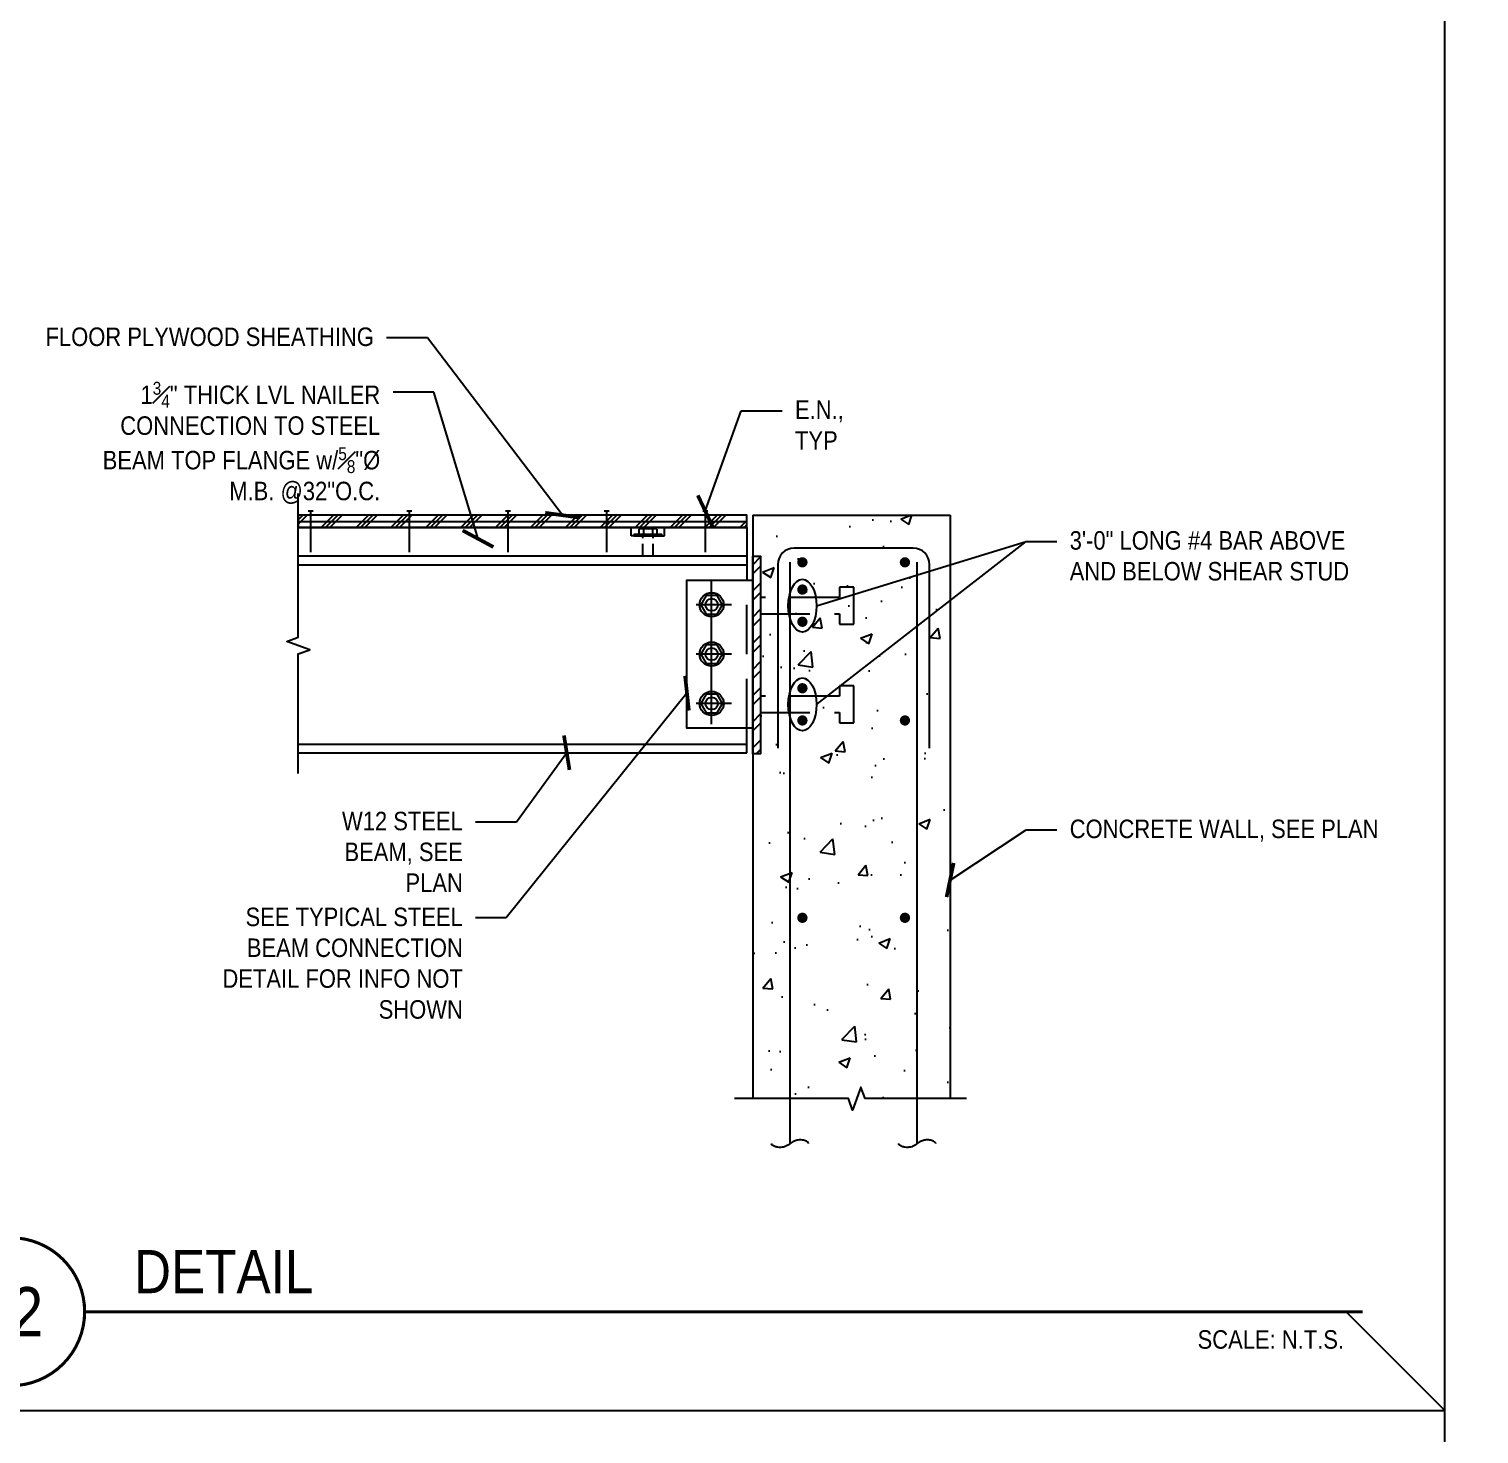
# Model space of a CAD drawing. Header units: inches. Extents: x -16404 to 14624, y -1591 to 16152.
# Drawn here: x -8348.8 to -8260.6, y 8134.6 to 8220 of the extents above; entities that cross this region are included whole.
import ezdxf
from ezdxf import colors
from ezdxf.entities.mleader import LeaderData, LeaderLine
from ezdxf.enums import TextEntityAlignment as Align
from ezdxf.math import Vec2, Vec3

# ---------------------------------------------------------------- set-up
doc = ezdxf.new("R2010")
doc.units = ezdxf.units.IN
doc.header["$LTSCALE"] = 24
doc.header["$MEASUREMENT"] = 0
for name, pattern in [('CENTER2', [1.125, 0.75, -0.125, 0.125, -0.125]), ('DASHED2', [0.375, 0.25, -0.125]), ('HIDDEN2', [0.1875, 0.125, -0.0625]), ('HIDDEN8', [0.04625, 0.03125, -0.015])]:
    doc.linetypes.add(name, pattern=pattern)
doc.layers.get('0').update_dxf_attribs({"linetype": 'CONTINUOUS'})
for name, color, linetype in [('S-ANNO-DIMS', 2, 'CONTINUOUS'), ('S-ANNO-NOTE', 4, 'CONTINUOUS'), ('S-CONC', 4, 'CONTINUOUS'), ('S-NAIL', 2, 'CONTINUOUS'), ('S-REBAR', 7, 'CONTINUOUS'), ('S-SIMPSON', 2, 'CONTINUOUS'), ('S-STEEL', 4, 'CONTINUOUS'), ('S-WOOD', 3, 'CONTINUOUS')]:
    doc.layers.add(name, color=color, linetype=linetype)
doc.layers.add('S-ANNO-GRID-NONPLOT', color=251, linetype='CONTINUOUS', plot=False)
doc.layers.add('S-HATCH1', color=1, linetype='CONTINUOUS', transparency=0.5)
doc.layers.add('S-HATCH2', color=2, linetype='CONTINUOUS', transparency=0.5)
doc.styles.add('Arial', font='arial.ttf', dxfattribs={"width": 0.85})
doc.dimstyles.new('DIM-12$7', dxfattribs={"dimscale": 12, "dimtxt": 0.09375, "dimasz": 0.125, "dimexe": 0.0625, "dimexo": 0.0625, "dimgap": 0.0625, "dimtad": 1, "dimdec": 4, "dimzin": 11, "dimdsep": 46, "dimlunit": 4, "dimtxsty": 'Arial', "dimblk": 'ARCHTICK', "dimcen": 0.125, "dimclrd": 256, "dimclre": 256, "dimclrt": 4, "dimadec": 0, "dimazin": 0, "dimtfac": 0.75, "dimtdec": 4, "dimtofl": 0, "dimtmove": 0, "dimatfit": 3, "dimldrblk": 'ARCHTICK', "dimfxl": 1, "dimfrac": 1, "dimtolj": 1, "dimtzin": 11, "dimarcsym": 0})

# ---------------------------------------------------------------- blocks, each defined once
blk = doc.blocks.new('ZY459')
at = {"layer": 'S-STEEL', "color": 2}
blk.add_lwpolyline([(-0.328, 0.568), (-0.656, 0), (-0.328, -0.568), (0.328, -0.568), (0.656, 0), (0.328, 0.568)], close=True, dxfattribs=at)
for radius in [0.734, 0.375]:
    blk.add_circle((0, 0), radius, dxfattribs=at)
blk = doc.blocks.new('_ARCHTICK')
at = {"color": 0, "linetype": 'ByBlock', "const_width": 0.15}
blk.add_lwpolyline([(-0.5, -0.5), (0.5, 0.5)], dxfattribs=at)
blk = doc.blocks.new('8d')
at = {"color": 3}
blk.add_line((0.154, 0.25), (-0.154, 0.25), dxfattribs=at)
at = {"color": 2}
blk.add_line((0, 0.25), (0, -2.25), dxfattribs=at)
blk = doc.blocks.new('*U283')
at = {"const_width": 0.188}
for points in [[(-4.5, 0, -1), (4.5, 0, 3.732051)], [(-4.5, 0, 1), (4.5, 0, -3.732051)]]:
    blk.add_lwpolyline(points, format="xyb", dxfattribs=at)
blk.add_lwpolyline([(4.5, 0), (82.209, 0)], dxfattribs=at)
blk.add_circle((0, 0), 4.5)
at = {"style": 'Arial', "width": 0.85}
for tag, p in [('DWG_TITLE_1', (7.5, 6.188)), ('DWG_TITLE_2', (7.5, 2.438))]:
    blk.add_attdef(tag, text='', height=2.625, dxfattribs=at).set_placement(p, align=Align.MIDDLE_LEFT)
blk.add_attdef('#', text='', height=3, dxfattribs=at).set_placement((0, 0), align=Align.MIDDLE_CENTER)
blk.add_attdef('SCALE', text='', height=1.125, dxfattribs=at).set_placement((81.084, -1.125), align=Align.TOP_RIGHT)
blk = doc.blocks.new('Se_24x36_DETAILS_GRID')
for p, q in [((23.3023, 23), (31.0697, 23)), ((31.0697, 15.3333), (31.0697, 23)), ((31.0697, 0), (31.0697, 7.6667)), ((23.3023, 0), (31.0697, 0))]:
    blk.add_line(p, q)
at = {"linetype": 'DASHED2', "ltscale": 0.5}
blk.add_line((31.0697, 0), (30.5697, 0.5), dxfattribs=at)

msp = doc.modelspace()

# ---------------------------------------------------------------- hatches: boundary and pattern name
at = {"layer": 'S-HATCH1'}
h = msp.add_hatch(dxfattribs=at)
h.set_pattern_fill('PLAST', color=256, scale=6, angle=45, style=0)
h.set_pattern_definition([(45, (-8334.7345, 8189.6806), (-1.06066, 1.06066), []), (45, (-8334.8671, 8189.8132), (-1.06066, 1.06066), []), (45, (-8334.9997, 8189.9458), (-1.06066, 1.06066), [])])
h.paths.add_polyline_path([(-8332.41621, 8189.68059), (-8305.13339, 8189.68059), (-8305.13339, 8190.43059), (-8332.41621, 8190.43059)])
h = msp.add_hatch(dxfattribs=at)
h.set_pattern_fill('STEEL', color=256, scale=9, style=0)
h.set_pattern_definition([(45, (-5287.4466, 7630.8256), (-0.79549513, 0.79549513), []), (45, (-5287.4466, 7631.3881), (-0.79549513, 0.79549513), [])])
h.paths.add_polyline_path([(-8304.30453, 8187.93059), (-8304.77638, 8187.93059), (-8304.77638, 8175.93059), (-8304.30453, 8175.93059)])
at = {"layer": 'S-HATCH2'}
h = msp.add_hatch(dxfattribs=at)
h.set_pattern_fill('AR-CONC', color=256, style=0)
h.set_pattern_definition([(50, (-9506.6016, 8444.4855), (7.172602, -0.62752), [0.75, -8.25]), (355, (-9506.6016, 8444.4855), (-1.387513, 7.52192), [0.6, -6.6]), (100.4514, (-9506.004, 8444.433), (5.785094, 6.894395), [0.6374, -7.01142]), (46.1842, (-9506.602, 8446.4855), (10.67241, -1.65519), [1.125, -12.375]), (96.6356, (-9505.712, 8446.348), (9.34663, 9.74118), [0.9561, -10.51713]), (351.1842, (-9506.602, 8446.485), (9.34662, 9.74119), [0.9, -9.9]), (21, (-9505.6016, 8445.9855), (5.96907, -4.02619), [0.75, -8.25]), (326, (-9505.6016, 8445.9855), (2.433153, 7.2515), [0.6, -6.6]), (71.4514, (-9505.104, 8445.65), (8.402226, 3.225305), [0.6374, -7.01142]), (37.5, (-9506.6016, 8444.4855), (0.1215986, 3.3289385), [0, -6.52, 0, -6.7, 0, -6.625]), (7.5, (-9506.6016, 8444.4855), (2.630695, 3.944117), [0, -3.82, 0, -6.37, 0, -2.525]), (327.5, (-9508.8316, 8444.4855), (5.3382244, -0.225549), [0, -2.5, 0, -7.8, 0, -10.35]), (317.5, (-9509.8316, 8444.4855), (5.831862, 1.00105), [0, -3.25, 0, -5.18, 0, -7.35])])
h.paths.add_polyline_path([(-8292.77638, 8190.43059), (-8304.77638, 8190.43059), (-8304.77638, 8154.95614), (-8298.45164, 8154.95614), (-8298.19852, 8155.6516), (-8297.94539, 8154.95614), (-8292.77638, 8154.95614)])

# ---------------------------------------------------------------- linework, layer by layer
at = {"layer": 'S-ANNO-DIMS'}
for centre in [(-8301.75958, 8184.92662), (-8301.75958, 8178.92662)]:
    msp.add_ellipse(centre, major_axis=(0, 1.60792), ratio=0.53360574, dxfattribs=at)
at = {"layer": 'S-ANNO-NOTE', "color": 1, "linetype": 'CENTER2'}
for p, q in [((-8306.07014, 8184.98421), (-8308.21119, 8184.98421)), ((-8306.07014, 8181.98421), (-8308.21119, 8181.98421)), ((-8306.07014, 8178.98421), (-8308.21119, 8178.98421))]:
    msp.add_line(p, q, dxfattribs=at)
at = {"layer": 'S-ANNO-NOTE'}
for points in [[(-8332.41621, 8174.73016), (-8332.41621, 8181.99361), (-8331.72076, 8182.24673), (-8333.11167, 8182.75298), (-8332.41621, 8183.00611), (-8332.41621, 8191.7489)], [(-8291.77757, 8154.95614), (-8297.94539, 8154.95614), (-8298.19852, 8155.6516), (-8298.70477, 8154.26069), (-8298.95789, 8154.95614), (-8305.8826, 8154.95614)]]:
    msp.add_lwpolyline(points, dxfattribs=at)
at = {"layer": 'S-ANNO-NOTE', "color": 1, "linetype": 'CENTER2'}
msp.add_lwpolyline([(-8307.27638, 8177.71838), (-8307.27638, 8186.42775)], dxfattribs=at)
at = {"layer": 'S-ANNO-NOTE'}
for points in [[(-8301.38222, 8152.21844, 0.16907551), (-8301.40178, 8152.27464, 0.12420213), (-8301.51543, 8152.3617, 0.05676695), (-8301.7572, 8152.43468, 0.09010704), (-8302.02923, 8152.43468, 0.04190159), (-8302.24531, 8152.37639, 0.09726503), (-8302.50812, 8152.21844, -0.04661822), (-8302.60003, 8152.14973, -0.0337537), (-8302.77093, 8152.06049, -0.09726503), (-8303.07017, 8151.99362, -0.035685), (-8303.25905, 8152.0022, -0.06904861), (-8303.44202, 8152.04982, -0.05613676), (-8303.58882, 8152.13091, -0.25199513), (-8303.63222, 8152.21844, -4.02334231)], [(-8293.64693, 8152.21844, 0.16907551), (-8293.66649, 8152.27464, 0.12420213), (-8293.78014, 8152.3617, 0.05676695), (-8294.02191, 8152.43468, 0.09010704), (-8294.29394, 8152.43468, 0.04190159), (-8294.51002, 8152.37639, 0.09726503), (-8294.77283, 8152.21844, -0.04661822), (-8294.86474, 8152.14973, -0.0337537), (-8295.03564, 8152.06049, -0.09726503), (-8295.33488, 8151.99362, -0.035685), (-8295.52376, 8152.0022, -0.06904861), (-8295.70673, 8152.04982, -0.05613676), (-8295.85353, 8152.13091, -0.25199513), (-8295.89693, 8152.21844, -4.02334231)]]:
    msp.add_lwpolyline(points, format="xyb", dxfattribs=at)
at = {"layer": 'S-CONC'}
for p, q in [((-8304.77638, 8190.43059), (-8304.77638, 8154.95614)), ((-8304.77638, 8190.43059), (-8292.77638, 8190.43059)), ((-8292.77638, 8190.43059), (-8292.77638, 8154.95614))]:
    msp.add_line(p, q, dxfattribs=at)
at = {"layer": 'S-REBAR'}
for p, q in [((-8302.50812, 8152.21844), (-8302.50812, 8187.56605)), ((-8294.77283, 8152.21844), (-8294.77283, 8187.56605))]:
    msp.add_line(p, q, dxfattribs=at)
msp.add_lwpolyline([(-8294.02283, 8176.27008), (-8294.02283, 8187.43059, 0.41421356), (-8295.02283, 8188.43059), (-8302.25812, 8188.43059, 0.41421356), (-8303.25812, 8187.43059), (-8303.25812, 8176.27008)], format="xyb", dxfattribs=at)
at = {"layer": 'S-REBAR', "linetype": 'Continuous', "const_width": 0.30625}
for points in [[(-8301.9175, 8187.56605, 1), (-8301.59875, 8187.56605, 1)], [(-8295.36346, 8187.56605, -1), (-8295.68221, 8187.56605, -1)], [(-8301.9175, 8185.90982, 1), (-8301.59875, 8185.90982, 1)], [(-8301.9175, 8183.95137, -1), (-8301.59875, 8183.95137, -1)], [(-8301.9175, 8179.90982, 1), (-8301.59875, 8179.90982, 1)], [(-8301.9175, 8177.95137, -1), (-8301.59875, 8177.95137, -1)], [(-8295.36346, 8177.95137, -1), (-8295.68221, 8177.95137, -1)], [(-8301.9175, 8165.95137, 1), (-8301.59875, 8165.95137, 1)], [(-8295.36346, 8165.95137, -1), (-8295.68221, 8165.95137, -1)]]:
    msp.add_lwpolyline(points, format="xyb", close=True, dxfattribs=at)
at = {"layer": 'S-SIMPSON', "linetype": 'HIDDEN8'}
for p, q in [((-8312.16139, 8189.18059), (-8312.16139, 8189.68059)), ((-8310.14383, 8189.18059), (-8310.14383, 8189.68059)), ((-8312.00572, 8189.18059), (-8312.16139, 8189.18059)), ((-8311.46533, 8187.93059), (-8311.46533, 8189.18059)), ((-8310.83989, 8187.93059), (-8310.83989, 8189.18059)), ((-8310.2995, 8189.18059), (-8310.14383, 8189.18059))]:
    msp.add_line(p, q, dxfattribs=at)
at = {"layer": 'S-SIMPSON'}
for p, q in [((-8311.69949, 8189.579), (-8311.69949, 8189.2543)), ((-8310.74246, 8189.607), (-8311.56277, 8189.607)), ((-8311.45861, 8189.66505), (-8311.4707, 8189.64442)), ((-8311.4707, 8189.64442), (-8311.44876, 8189.607)), ((-8310.8991, 8189.66505), (-8311.45861, 8189.66505)), ((-8311.42605, 8189.579), (-8311.42605, 8189.2543)), ((-8311.14911, 8189.607), (-8311.00754, 8189.66505)), ((-8310.8991, 8189.66505), (-8310.86507, 8189.607)), ((-8310.87917, 8189.579), (-8310.87917, 8189.2543)), ((-8310.60574, 8189.579), (-8310.60574, 8189.2543))]:
    msp.add_line(p, q, dxfattribs=at)
msp.add_lwpolyline([(-8312.00572, 8189.2543), (-8312.00572, 8189.18059), (-8310.2995, 8189.18059), (-8310.2995, 8189.2543)], close=True, dxfattribs=at)
for centre, radius, start, end in [((-8311.56277, 8189.25925), 0.34775, 66.8491196, 113.1508804), ((-8311.15261, 8188.25801), 1.34899, 78.3052299, 101.6947701), ((-8310.74246, 8189.25925), 0.34775, 66.8491196, 113.1508804)]:
    msp.add_arc(centre, radius, start, end, dxfattribs=at)
at = {"layer": 'S-STEEL'}
for p, q in [((-8305.13339, 8187.93059), (-8332.41621, 8187.93059)), ((-8305.13339, 8187.93059), (-8305.13339, 8186.48421)), ((-8332.41621, 8187.41559), (-8305.13339, 8187.41559)), ((-8305.13339, 8175.99059), (-8305.13339, 8177.48421)), ((-8332.41621, 8176.50559), (-8305.13339, 8176.50559)), ((-8332.41621, 8175.99059), (-8305.13339, 8175.99059))]:
    msp.add_line(p, q, dxfattribs=at)
at = {"layer": 'S-STEEL', "color": 2}
msp.add_lwpolyline([(-8304.77638, 8187.93059), (-8304.30453, 8187.93059), (-8304.30453, 8175.93059), (-8304.77638, 8175.93059)], close=True, dxfattribs=at)
at = {"layer": 'S-STEEL'}
msp.add_lwpolyline([(-8304.77638, 8177.48421), (-8308.77638, 8177.48421), (-8308.77638, 8186.48421), (-8304.77638, 8186.48421)], dxfattribs=at)
at = {"layer": 'S-STEEL', "color": 2, "linetype": 'HIDDEN2'}
for points in [[(-8305.13339, 8177.48421), (-8305.13339, 8186.48421)], [(-8304.30453, 8184.43059), (-8299.50084, 8184.43059), (-8299.50084, 8183.80559), (-8298.62584, 8183.80559), (-8298.62584, 8186.05559), (-8299.50084, 8186.05559), (-8299.50084, 8185.43059), (-8304.30453, 8185.43059)], [(-8304.30453, 8178.43059), (-8299.50084, 8178.43059), (-8299.50084, 8177.80559), (-8298.62584, 8177.80559), (-8298.62584, 8180.05559), (-8299.50084, 8180.05559), (-8299.50084, 8179.43059), (-8304.30453, 8179.43059)]]:
    msp.add_lwpolyline(points, dxfattribs=at)
at = {"layer": 'S-WOOD', "color": 1}
msp.add_line((-8332.41621, 8190.05559), (-8305.13339, 8190.05559), dxfattribs=at)
at = {"layer": 'S-WOOD'}
for q in [(-8332.41621, 8189.68059), (-8305.13339, 8187.93059)]:
    msp.add_line((-8305.13339, 8189.68059), q, dxfattribs=at)
msp.add_lwpolyline([(-8332.41621, 8189.68059), (-8305.13339, 8189.68059), (-8305.13339, 8190.43059), (-8332.41621, 8190.43059)], close=True, dxfattribs=at)

# ---------------------------------------------------------------- block references
for p in [(-8307.27638, 8184.98421), (-8307.27638, 8181.98421), (-8307.27638, 8178.98421)]:
    msp.add_blockref('ZY459', p)
at = {"layer": 'S-ANNO-GRID-NONPLOT', "xscale": 12, "yscale": 12, "zscale": 12}
for p in [(-8635.5314, 8136), (-8635.5314, 7860)]:
    msp.add_blockref('Se_24x36_DETAILS_GRID', p, dxfattribs=at)
at = {"layer": 'S-ANNO-NOTE'}
msp.add_blockref('*U283', (-8349.90411, 8142), dxfattribs=at).add_auto_attribs({'#': '12', 'DWG_TITLE_2': 'DETAIL', 'SCALE': 'SCALE: N.T.S.'})
at = {"layer": 'S-NAIL'}
for p in [(-8331.66407, 8190.43059), (-8325.66407, 8190.43059), (-8319.66407, 8190.43059), (-8313.66407, 8190.43059), (-8307.66407, 8190.43059)]:
    msp.add_blockref('8d', p, dxfattribs=at)

# ---------------------------------------------------------------- texts
at = {"layer": 'S-ANNO-NOTE', "color": 4, "char_height": 1.125, "style": 'Arial'}
for s, insert, width, attachment_point in [('FLOOR PLYWOOD SHEATHING', (-8327.81728, 8201.8437), 25.7797457, 3), ('\\A1;1{\\H0.7x;\\S3#4;}" THICK LVL NAILER CONNECTION TO STEEL BEAM TOP FLANGE w/{\\H0.7x;\\S5#8;}"%%C M.B. @32"O.C.', (-8327.43029, 8198.54283), 18.6102677, 3), ('E.N., TYP', (-8302.2087, 8197.41274), 2.8643452, 1), ('3\'-0" LONG #4 BAR ABOVE AND BELOW SHEAR STUD', (-8285.50489, 8189.46211), 17.5693709, 1), ('W12 STEEL BEAM, SEE PLAN', (-8322.40594, 8172.39921), 10.9637696, 3), ('CONCRETE WALL, SEE PLAN', (-8285.50489, 8171.92257), 22.5039397, 1), ('SEE TYPICAL STEEL BEAM CONNECTION DETAIL FOR INFO NOT SHOWN', (-8322.40594, 8166.56959), 17.2824557, 3)]:
    msp.add_mtext(s, dxfattribs=dict(at, insert=insert, width=width, attachment_point=attachment_point))

# ---------------------------------------------------------------- leaders
at = {"layer": 'S-ANNO-DIMS'}
for points in [[(-8316.34792, 8190.43059), (-8324.55376, 8201.21805), (-8327.03988, 8201.21805)], [(-8321.48303, 8189.0006), (-8324.16676, 8197.91718), (-8326.65288, 8197.91718)], [(-8307.66407, 8190.68059), (-8305.47222, 8196.78709), (-8302.9861, 8196.78709)], [(-8308.77638, 8179.61107), (-8319.76395, 8165.94394), (-8321.62854, 8165.94394)], [(-8316.08879, 8175.99059), (-8319.14242, 8171.77357), (-8321.62854, 8171.77357)], [(-8292.77638, 8168.24909), (-8288.14689, 8171.29692), (-8286.2823, 8171.29692)]]:
    msp.add_leader(points, dimstyle='DIM-12$7', dxfattribs=at)
for points in [[(-8300.90158, 8184.92662), (-8288.14689, 8188.83646), (-8286.2823, 8188.83646)], [(-8300.90158, 8178.92662), (-8288.14689, 8188.83646), (-8286.2823, 8188.83646)]]:
    msp.add_leader(points, dimstyle='DIM-12$7', override={"dimldrblk": 'None'}, dxfattribs=at)
at = {"layer": 'S-ANNO-NOTE'}
ml = msp.add_multileader_mtext('Standard', dxfattribs=at)
ml.set_content('STEEL COLUMN PER PLAN', color=4, style='Arial')
ml.set_leader_properties(color=2)
ml.build(insert=Vec2(0, 0))
ml.multileader.update_dxf_attribs({"dogleg_length": 0.125, "arrow_head_size": 1.3125, "scale": 12})
ctx = ml.context
ctx.base_point, ctx.scale, ctx.char_height, ctx.arrow_head_size, ctx.landing_gap_size, ctx.plane_origin = Vec3(-8486.58275, 8207.10205), 12, 1.125, 1.3125, 1.08, Vec3(-8520.13474, 8499.60737)
notes = []
notes.append((ctx, [(0, (1, 1, 0), (-8488.08275, 8207.10205), (1, 0, 0), 1.5, [(0, [(-8494.52582, 8200.30167)], 0, [])])]))
ctx.mtext.insert, ctx.mtext.width, ctx.mtext.flow_direction = Vec3(-8485.50275, 8207.67415), 18.3246981, 5
ml = msp.add_multileader_mtext('Standard', dxfattribs=at)
ml.set_content('\\A1;1{\\H0.7x;\\S1#2;\\H1.4286x;" MAX NON-SHRINK GROUT}', color=4, style='Arial')
ml.set_leader_properties(color=2)
ml.build(insert=Vec2(0, 0))
ml.multileader.update_dxf_attribs({"dogleg_length": 0.125, "arrow_head_size": 1.3125, "scale": 12})
ctx = ml.context
ctx.base_point, ctx.scale, ctx.char_height, ctx.arrow_head_size, ctx.landing_gap_size, ctx.plane_origin = Vec3(-8486.58275, 8201.72944), 12, 1.125, 1.3125, 1.08, Vec3(-8520.13474, 8494.23476)
notes.append((ctx, [(0, (1, 1, 0), (-8488.08275, 8201.72944), (1, 0, 0), 1.5, [(0, [(-8493.33063, 8194.649)], 0, [])])]))
ctx.mtext.insert, ctx.mtext.width, ctx.mtext.flow_direction = Vec3(-8485.50275, 8202.30153), 19.4091777, 5
ml = msp.add_multileader_mtext('Standard', dxfattribs=at)
ml.set_content('HSS COLUMN PER PLAN', color=4, style='Arial')
ml.set_leader_properties(color=2)
ml.build(insert=Vec2(0, 0))
ml.multileader.update_dxf_attribs({"dogleg_length": 0.36, "arrow_head_size": 1.3125, "scale": 12})
ctx = ml.context
ctx.base_point, ctx.scale, ctx.char_height, ctx.arrow_head_size, ctx.landing_gap_size, ctx.plane_origin = Vec3(-8576.75459, 8196.90829), 12, 1.125, 1.3125, 1.08, Vec3(-8610.30657, 8489.41361)
notes.append((ctx, [(0, (1, 1, 0), (-8578.25459, 8196.90829), (1, 0), 1.5, [(0, [(-8587.26013, 8187.40332)], 0, [])])]))
ctx.mtext.insert, ctx.mtext.width, ctx.mtext.flow_direction = Vec3(-8575.67459, 8197.48038), 23.7857697, 5
ml = msp.add_multileader_mtext('Standard', dxfattribs=at)
ml.set_content('\\A1;LEVELLING NUTS, TYP', color=4, style='Arial')
ml.set_leader_properties(color=2)
ml.build(insert=Vec2(0, 0))
ml.multileader.update_dxf_attribs({"dogleg_length": 0.125, "arrow_head_size": 1.3125, "scale": 12})
ctx = ml.context
ctx.base_point, ctx.scale, ctx.char_height, ctx.arrow_head_size, ctx.landing_gap_size, ctx.plane_origin = Vec3(-8486.58275, 8197.00793), 12, 1.125, 1.3125, 1.08, Vec3(-8520.13474, 8489.51325)
notes.append((ctx, [(0, (1, 1, 0), (-8488.08275, 8197.00793), (1, 0, 0), 1.5, [(0, [(-8496.0678, 8194.78963), (-8493.33063, 8189.92749)], 0, [])])]))
ctx.mtext.insert, ctx.mtext.width, ctx.mtext.flow_direction = Vec3(-8485.50275, 8197.6817), 19.4091777, 5
ml = msp.add_multileader_mtext('Standard', dxfattribs=at)
ml.set_content('\\A1;1{\\H0.7x;\\S1#2;\\H1.4286x;" NON-SHRINK GROUT}', color=4, style='Arial')
ml.set_leader_properties(color=2)
ml.build(insert=Vec2(0, 0))
ml.multileader.update_dxf_attribs({"dogleg_length": 0.36, "arrow_head_size": 1.3125, "scale": 12})
ctx = ml.context
ctx.base_point, ctx.scale, ctx.char_height, ctx.arrow_head_size, ctx.landing_gap_size, ctx.plane_origin = Vec3(-8576.75459, 8187.1432), 12, 1.125, 1.3125, 1.08, Vec3(-8610.30657, 8479.64852)
notes.append((ctx, [(0, (1, 1, 0), (-8578.25459, 8187.1432), (1, 0), 1.5, [(0, [(-8583.50246, 8180.06276)], 0, [])])]))
ctx.mtext.insert, ctx.mtext.width, ctx.mtext.flow_direction = Vec3(-8575.67459, 8187.71529), 24.2290445, 5
for ctx, leaders in notes:
    for number, flags, end, landing, length, lines in leaders:
        leader = LeaderData()
        leader.index, (leader.has_last_leader_line, leader.has_dogleg_vector, leader.attachment_direction) = number, flags
        leader.last_leader_point, leader.dogleg_vector, leader.dogleg_length = Vec3(end), Vec3(landing), length
        for number, points, colour, breaks in lines:
            line = LeaderLine()
            line.index, line.vertices, line.color, line.breaks = number, Vec3.list(points), colors.encode_raw_color(colour), breaks
            leader.lines.append(line)
        ctx.leaders.append(leader)

doc.saveas('drawing.dxf')
